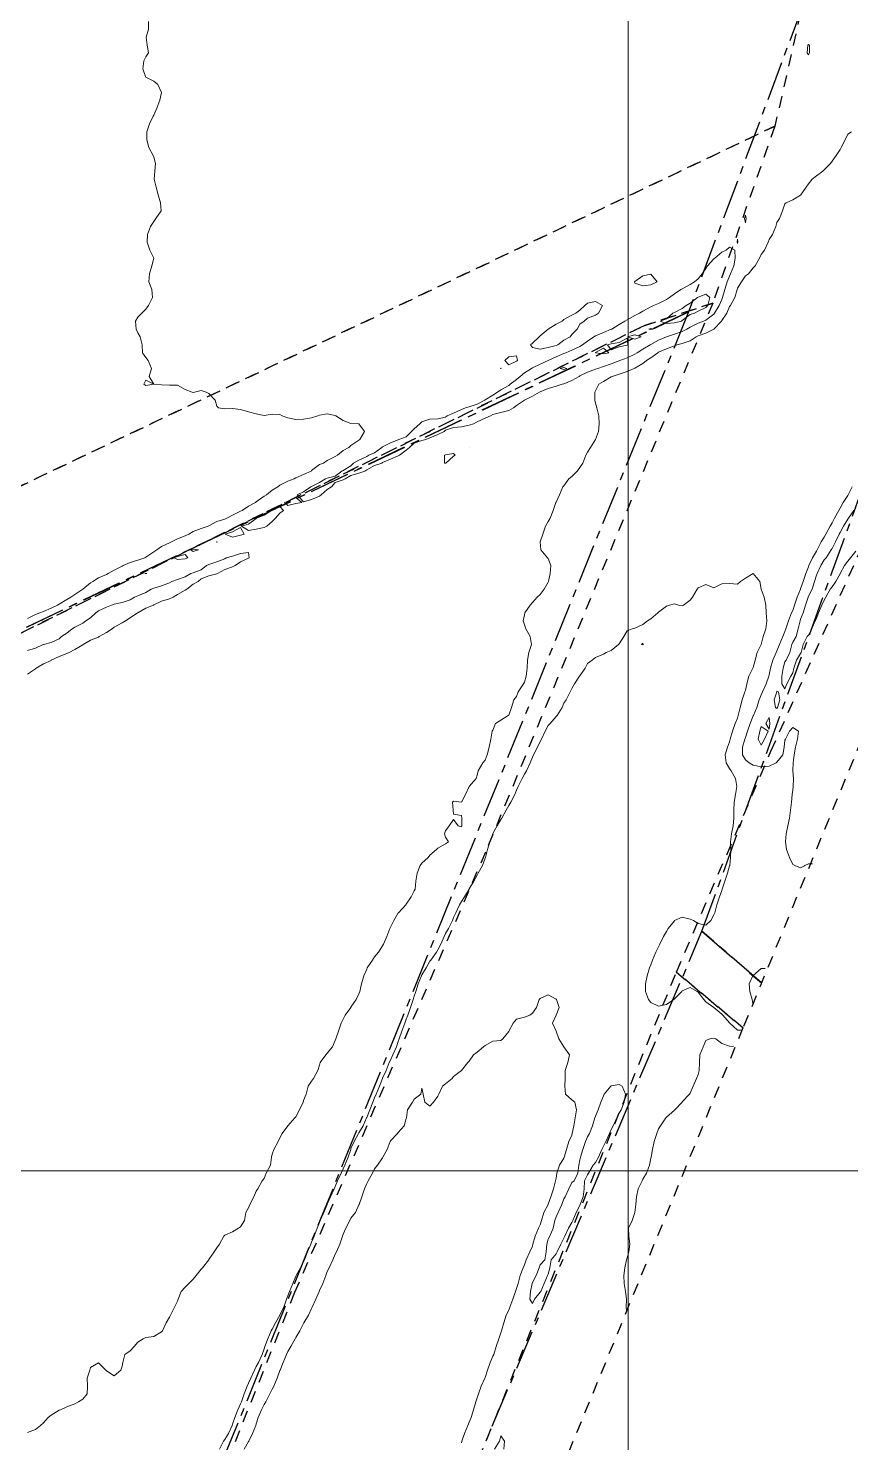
# Model space of a CAD drawing. Header units: centimetres. Extents: x 0 to 642158, y -847 to 649707.
# Drawn here: x 617728.8 to 617780.9, y 620770.2 to 620859.8 of the extents above; entities that cross this region are included whole.
import ezdxf

# ---------------------------------------------------------------- set-up
doc = ezdxf.new("R2010")
doc.units = ezdxf.units.CM
doc.header["$MEASUREMENT"] = 0
doc.linetypes.add('CENTERX2', pattern=[4, 2.5, -0.5, 0.5, -0.5])
doc.linetypes.add('JIS_02_0.7', pattern=[1.35, 0.75, -0.6])
for name, color, linetype, lineweight in [('MEV_grille', 254, 'Continuous', 9), ('WAL_parcellaire agricole', 7, 'JIS_02_0.7', 25), ('WAL_topographie 0.5', 253, 'Continuous', 20)]:
    doc.layers.add(name, color=color, linetype=linetype, lineweight=lineweight)
doc.layers.add('SPW_parcellaire cadastral', color=7, linetype='CENTERX2', lineweight=25, true_color=0xff0542)

# ---------------------------------------------------------------- blocks, each defined once
blk = doc.blocks.new('*U114')
at = {"layer": 'MEV_grille', "transparency": 33554687}
blk.add_lwpolyline([(-1338.461, 0), (1338.461, 0)], dxfattribs=at)
blk = doc.blocks.new('*U115')
at = {"layer": 'MEV_grille', "color": 0, "linetype": 'ByBlock', "lineweight": -2, "transparency": 16777216}
blk.add_blockref('*U114', (0, -1600), dxfattribs=at)
blk = doc.blocks.new('*U112')
at = {"layer": 'MEV_grille', "transparency": 33554687}
blk.add_lwpolyline([(0, 1825.476), (0, -1825.476)], dxfattribs=at)
blk = doc.blocks.new('*U113')
at = {"layer": 'MEV_grille', "color": 0, "linetype": 'ByBlock', "lineweight": -2, "transparency": 16777216}
blk.add_blockref('*U112', (2400, 0), dxfattribs=at)

msp = doc.modelspace()

# ---------------------------------------------------------------- linework, layer by layer
at = {"layer": 'SPW_parcellaire cadastral'}
for points in [[(617779.335, 620865.112), (617770.644, 620841.831), (617609.563, 620765.114), (617530.476, 620889.801), (617510.399, 620919.604), (617480.638, 620965.028), (617603.182, 621024.128), (617779.335, 620865.112)], [(617775.269, 620799.302), (617771.498, 620802.571), (617791.9, 620858.875), (617794.062, 620856.94), (617797.648, 620853.745)], [(617770.644, 620841.831), (617690.467, 620644.166), (617609.563, 620765.114), (617770.644, 620841.831)], [(617750.084, 620738.036), (617745.722, 620741.731), (617771.498, 620802.571), (617775.269, 620799.302)]]:
    msp.add_lwpolyline(points, dxfattribs=at)
at = {"layer": 'WAL_parcellaire agricole'}
for points in [[(617606.254, 620772.588), (617583.209, 620807.127), (617562.997, 620838.083), (617550.328, 620858.664), (617703.526, 620935.515), (617753.864, 620890.105), (617779.241, 620867.358), (617776.118, 620853.607), (617606.254, 620772.588)], [(617776.118, 620853.607), (617772.177, 620842.379), (617767.87, 620840.982), (617613.163, 620764.688), (617606.254, 620772.588), (617776.118, 620853.607)], [(617774.098, 620796.452), (617769.874, 620799.982), (617775.873, 620813.983), (617784.37, 620833.084), (617790.368, 620849.151), (617794.438, 620845.932), (617774.098, 620796.452)], [(617772.177, 620842.379), (617757.774, 620807.581), (617745.677, 620779.68), (617692.31, 620645.849), (617690.293, 620646.274), (617686.493, 620651.674), (617641.552, 620719.635), (617630.55, 620736.633), (617613.163, 620764.688), (617767.87, 620840.982), (617772.177, 620842.379)], [(617744.647, 620724.806), (617740.083, 620726.579), (617769.874, 620799.982), (617774.098, 620796.452), (617744.647, 620724.806)]]:
    msp.add_lwpolyline(points, dxfattribs=at)
at = {"layer": 'WAL_topographie 0.5'}
for points in [[(617736.412, 620860.25), (617736.422, 620859.75), (617736.271, 620859.25), (617736.337, 620858.75), (617736.409, 620858.25), (617736.25, 620858), (617736.12, 620857.75), (617736.06, 620857.25), (617736.217, 620856.75), (617736.25, 620856.714), (617736.75, 620856.47), (617737.012, 620856.25), (617737.25, 620855.75), (617737.25, 620855.75), (617737.25, 620855.75), (617737.144, 620855.25), (617736.95, 620854.75), (617736.75, 620854.313), (617736.713, 620854.25), (617736.472, 620853.75), (617736.306, 620853.25), (617736.306, 620852.75), (617736.432, 620852.25), (617736.708, 620851.75), (617736.75, 620851.639), (617736.853, 620851.25), (617736.826, 620850.75), (617736.772, 620850.25), (617736.9, 620849.75), (617737.023, 620849.25), (617737.178, 620848.75), (617737.226, 620848.25), (617736.887, 620847.75), (617736.75, 620847.573), (617736.538, 620847.25), (617736.344, 620846.75), (617736.333, 620846.25), (617736.5, 620845.75), (617736.75, 620845.25), (617736.75, 620845.25), (617736.75, 620845.25), (617736.625, 620844.75), (617736.471, 620844.25), (617736.435, 620843.75), (617736.632, 620843.25), (617736.678, 620842.75), (617736.41, 620842.25), (617736.25, 620842), (617735.984, 620841.75), (617735.75, 620841.5), (617735.598, 620841.25), (617735.631, 620840.75), (617735.75, 620840.5), (617735.889, 620840.25), (617736.016, 620839.75), (617736.042, 620839.25), (617736.25, 620838.938), (617736.4, 620838.75), (617736.6, 620838.25), (617736.45, 620837.75), (617736.75, 620837.25), (617736.75, 620837.25), (617737.25, 620837.205), (617737.75, 620837.196), (617738.25, 620837.181), (617738.75, 620836.909), (617739.188, 620836.75), (617739.25, 620836.724), (617739.334, 620836.75), (617739.75, 620836.863), (617740.062, 620836.75), (617740.25, 620836.656), (617740.632, 620836.25), (617740.75, 620835.85), (617740.85, 620835.75), (617741.25, 620835.683), (617741.75, 620835.722), (617742.25, 620835.639), (617742.75, 620835.5), (617743.25, 620835.369), (617743.75, 620835.275), (617744.25, 620835.35), (617744.75, 620835.337), (617744.893, 620835.25), (617745.25, 620835.118), (617745.75, 620835.021), (617746.25, 620835.042), (617746.75, 620835.125), (617747.139, 620835.25), (617747.25, 620835.291), (617747.75, 620835.379), (617748.25, 620835.266), (617748.298, 620835.25), (617748.75, 620834.953), (617749.25, 620834.765), (617749.75, 620834.75), (617749.75, 620834.75), (617750.099, 620834.25), (617749.811, 620833.75), (617749.75, 620833.711), (617749.25, 620833.376), (617749.122, 620833.25), (617748.75, 620833.058), (617748.4, 620832.75), (617748.25, 620832.667), (617747.75, 620832.414), (617747.509, 620832.25), (617747.25, 620832.154), (617746.75, 620831.776), (617746.719, 620831.75), (617746.25, 620831.529), (617745.75, 620831.31), (617745.642, 620831.25), (617745.25, 620831.1), (617744.75, 620830.856), (617744.609, 620830.75), (617744.25, 620830.527), (617743.901, 620830.25), (617743.75, 620830.147), (617743.25, 620829.792), (617743.198, 620829.75), (617742.75, 620829.515), (617742.359, 620829.25), (617742.25, 620829.196), (617741.75, 620828.946), (617741.384, 620828.75), (617741.25, 620828.7), (617740.75, 620828.542), (617740.25, 620828.274), (617740.206, 620828.25), (617739.75, 620828.113), (617739.25, 620827.911), (617738.979, 620827.75), (617738.75, 620827.651), (617738.25, 620827.447), (617737.87, 620827.25), (617737.75, 620827.204), (617737.25, 620826.97), (617736.945, 620826.75), (617736.75, 620826.632), (617736.25, 620826.282), (617736.194, 620826.25), (617735.75, 620826.096), (617735.25, 620825.953), (617734.812, 620825.75), (617734.75, 620825.722), (617734.25, 620825.463), (617733.864, 620825.25), (617733.75, 620825.197), (617733.25, 620824.968), (617732.89, 620824.75), (617732.75, 620824.669), (617732.25, 620824.254), (617732.246, 620824.25), (617731.75, 620823.922), (617731.499, 620823.75), (617731.25, 620823.614), (617730.75, 620823.311), (617730.651, 620823.25), (617730.25, 620823.052), (617729.75, 620822.85), (617729.538, 620822.75), (617729.25, 620822.649), (617728.75, 620822.404)], [(617778.25, 620858.127), (617778.314, 620858.25), (617778.308, 620858.75), (617778.25, 620858.783), (617778.214, 620858.75), (617778.173, 620858.25), (617778.25, 620858.127)], [(617728.75, 620770.8), (617729.25, 620770.988), (617729.573, 620771.25), (617729.75, 620771.417), (617730.05, 620771.75), (617730.25, 620771.898), (617730.75, 620772.217), (617730.833, 620772.25), (617731.25, 620772.435), (617731.75, 620772.619), (617731.981, 620772.75), (617732.25, 620772.917), (617732.519, 620773.25), (617732.556, 620773.75), (617732.524, 620774.25), (617732.691, 620774.75), (617732.75, 620774.926), (617733.25, 620775.229), (617733.71, 620774.75), (617733.75, 620774.702), (617734.25, 620774.402), (617734.671, 620774.75), (617734.75, 620775), (617734.793, 620775.25), (617734.925, 620775.75), (617735.25, 620775.982), (617735.5, 620776.25), (617735.75, 620776.538), (617736.073, 620776.75), (617736.25, 620776.821), (617736.75, 620776.882), (617737.25, 620777.176), (617737.299, 620777.25), (617737.545, 620777.75), (617737.75, 620778.114), (617737.809, 620778.25), (617738.065, 620778.75), (617738.25, 620779.137), (617738.295, 620779.25), (617738.487, 620779.75), (617738.75, 620780.02), (617738.974, 620780.25), (617739.25, 620780.526), (617739.439, 620780.75), (617739.75, 620781.162), (617739.838, 620781.25), (617740.236, 620781.75), (617740.25, 620781.779), (617740.57, 620782.25), (617740.75, 620782.5), (617740.923, 620782.75), (617741.182, 620783.25), (617741.25, 620783.322), (617741.75, 620783.515), (617742.131, 620783.75), (617742.25, 620783.843), (617742.494, 620784.25), (617742.591, 620784.75), (617742.75, 620785.041), (617742.836, 620785.25), (617743.083, 620785.75), (617743.25, 620786.096), (617743.341, 620786.25), (617743.625, 620786.75), (617743.75, 620786.904), (617743.879, 620787.25), (617744.142, 620787.75), (617744.202, 620788.25), (617744.25, 620788.438), (617744.354, 620788.75), (617744.625, 620789.25), (617744.75, 620789.472), (617744.882, 620789.75), (617745.25, 620790.25), (617745.25, 620790.25), (617745.692, 620790.75), (617745.75, 620790.806), (617745.99, 620791.25), (617746.212, 620791.75), (617746.25, 620791.841), (617746.4, 620792.25), (617746.537, 620792.75), (617746.75, 620793.069), (617746.885, 620793.25), (617747.148, 620793.75), (617747.25, 620794.083), (617747.302, 620794.25), (617747.659, 620794.75), (617747.75, 620794.852), (617748.086, 620795.25), (617748.25, 620795.646), (617748.295, 620795.75), (617748.462, 620796.25), (617748.636, 620796.75), (617748.75, 620797), (617748.885, 620797.25), (617749.238, 620797.75), (617749.25, 620797.767), (617749.583, 620798.25), (617749.75, 620798.6), (617749.807, 620798.75), (617749.91, 620799.25), (617750.061, 620799.75), (617750.25, 620800.175), (617750.286, 620800.25), (617750.609, 620800.75), (617750.75, 620800.96), (617750.987, 620801.25), (617751.25, 620801.65), (617751.304, 620801.75), (617751.53, 620802.25), (617751.714, 620802.75), (617751.75, 620802.833), (617751.973, 620803.25), (617752.25, 620803.734), (617752.267, 620803.75), (617752.723, 620804.25), (617752.75, 620804.298), (617753.067, 620804.75), (617753.25, 620805.143), (617753.313, 620805.25), (617753.357, 620805.75), (617753.441, 620806.25), (617753.636, 620806.75), (617753.75, 620806.898), (617754.146, 620807.25), (617754.25, 620807.397), (617754.679, 620807.75), (617754.75, 620807.841), (617755.25, 620808.113), (617755.438, 620808.25), (617755.25, 620808.55), (617755.187, 620808.75), (617755.25, 620808.95), (617755.464, 620809.25), (617755.75, 620809.65), (617756.036, 620809.25), (617756.25, 620809.192), (617756.27, 620809.25), (617756.274, 620809.75), (617756.25, 620809.917), (617755.75, 620810), (617755.727, 620810.25), (617755.687, 620810.75), (617755.75, 620810.827), (617756.25, 620810.75), (617756.5, 620811.25), (617756.75, 620811.75), (617756.75, 620811.75), (617757.192, 620812.25), (617757.25, 620812.464), (617757.319, 620812.75), (617757.611, 620813.25), (617757.75, 620813.417), (617757.875, 620813.75), (617758, 620814.25), (617758.125, 620814.75), (617758.2, 620815.25), (617758.25, 620815.321), (617758.417, 620815.75), (617758.75, 620815.957), (617759.222, 620816.25), (617759.25, 620816.278), (617759.435, 620816.75), (617759.577, 620817.25), (617759.75, 620817.446), (617759.85, 620817.75), (617760.177, 620818.25), (617760.25, 620818.367), (617760.357, 620818.75), (617760.421, 620819.25), (617760.43, 620819.75), (617760.526, 620820.25), (617760.696, 620820.75), (617760.599, 620821.25), (617760.342, 620821.75), (617760.25, 620822), (617760.174, 620822.25), (617760.25, 620822.639), (617760.278, 620822.75), (617760.609, 620823.25), (617760.75, 620823.422), (617761.05, 620823.75), (617761.25, 620823.929), (617761.486, 620824.25), (617761.75, 620824.702), (617761.765, 620824.75), (617761.872, 620825.25), (617761.914, 620825.75), (617761.75, 620826.208), (617761.715, 620826.25), (617761.293, 620826.75), (617761.25, 620827.25), (617761.25, 620827.25), (617761.25, 620827.25), (617761.405, 620827.75), (617761.576, 620828.25), (617761.75, 620828.553), (617761.882, 620828.75), (617762.066, 620829.25), (617762.235, 620829.75), (617762.25, 620829.778), (617762.457, 620830.25), (617762.689, 620830.75), (617762.75, 620830.817), (617763.067, 620831.25), (617763.25, 620831.4), (617763.593, 620831.75), (617763.75, 620831.979), (617763.936, 620832.25), (617764.132, 620832.75), (617764.25, 620832.95), (617764.438, 620833.25), (617764.75, 620833.75), (617764.75, 620833.75), (617764.938, 620834.25), (617764.983, 620834.75), (617764.955, 620835.25), (617764.837, 620835.75), (617764.75, 620836.046), (617764.706, 620836.25), (617764.701, 620836.75), (617764.75, 620836.832), (617764.961, 620837.25), (617765.25, 620837.425), (617765.75, 620837.714), (617765.812, 620837.75), (617766.25, 620837.885), (617766.75, 620838.056), (617767.199, 620838.25), (617767.25, 620838.267), (617767.75, 620838.562), (617767.983, 620838.75), (617768.25, 620838.917), (617768.703, 620839.25), (617768.75, 620839.275), (617769.25, 620839.497), (617769.75, 620839.694), (617769.902, 620839.75), (617770.25, 620839.83), (617770.75, 620840.002), (617771.126, 620840.25), (617771.25, 620840.309), (617771.75, 620840.495), (617772.25, 620840.75), (617772.25, 620840.75), (617772.73, 620841.25), (617772.75, 620841.284), (617773.076, 620841.75), (617773.25, 620842.174), (617773.311, 620842.25), (617773.585, 620842.75), (617773.726, 620843.25), (617773.75, 620843.343), (617773.995, 620843.75), (617774.25, 620844.116), (617774.442, 620844.25), (617774.75, 620844.628), (617774.87, 620844.75), (617775.148, 620845.25), (617775.25, 620845.468), (617775.462, 620845.75), (617775.701, 620846.25), (617775.75, 620846.417), (617775.958, 620846.75), (617776.17, 620847.25), (617776.25, 620847.509), (617776.412, 620847.75), (617776.605, 620848.25), (617776.75, 620848.694), (617776.841, 620848.75), (617777.25, 620848.937), (617777.75, 620849.226), (617777.765, 620849.25), (617778.1, 620849.75), (617778.25, 620849.954), (617778.491, 620850.25), (617778.75, 620850.456), (617779.15, 620850.75), (617779.25, 620850.85), (617779.635, 620851.25), (617779.75, 620851.381), (617780.007, 620851.75), (617780.25, 620852.131), (617780.319, 620852.25), (617780.567, 620852.75), (617780.75, 620853.094), (617780.978, 620853.25)], [(617774.25, 620847.479), (617774.302, 620847.75), (617774.25, 620847.967), (617774.201, 620847.75), (617774.25, 620847.479)], [(617773.75, 620846.169), (617773.766, 620846.25), (617773.75, 620846.442), (617773.719, 620846.25), (617773.75, 620846.169)], [(617747.25, 620830.164), (617747.36, 620830.25), (617747.75, 620830.58), (617748.005, 620830.75), (617748.25, 620831.027), (617748.75, 620831.197), (617748.889, 620831.25), (617749.25, 620831.464), (617749.75, 620831.608), (617750.121, 620831.75), (617750.25, 620831.83), (617750.75, 620832.097), (617751.2, 620832.25), (617751.25, 620832.279), (617751.75, 620832.498), (617752.25, 620832.705), (617752.33, 620832.75), (617752.75, 620833.081), (617752.96, 620833.25), (617753.25, 620833.508), (617753.75, 620833.675), (617754.002, 620833.75), (617754.25, 620833.848), (617754.75, 620834.061), (617755.147, 620834.25), (617755.25, 620834.339), (617755.75, 620834.504), (617756.25, 620834.558), (617756.75, 620834.651), (617757.011, 620834.75), (617757.25, 620834.859), (617757.75, 620835.099), (617758.085, 620835.25), (617758.25, 620835.335), (617758.75, 620835.469), (617759.25, 620835.592), (617759.552, 620835.75), (617759.75, 620835.897), (617760.25, 620836.244), (617760.259, 620836.25), (617760.75, 620836.498), (617761.195, 620836.75), (617761.25, 620836.779), (617761.75, 620836.983), (617762.25, 620837.129), (617762.629, 620837.25), (617762.75, 620837.284), (617763.25, 620837.489), (617763.705, 620837.75), (617763.75, 620837.778), (617764.25, 620838.006), (617764.75, 620838.196), (617764.89, 620838.25), (617765.25, 620838.371), (617765.75, 620838.541), (617766.25, 620838.737), (617766.285, 620838.75), (617766.75, 620838.916), (617767.25, 620839.163), (617767.381, 620839.25), (617767.75, 620839.465), (617768.218, 620839.75), (617768.25, 620839.771), (617768.75, 620840.033), (617769.25, 620840.247), (617769.258, 620840.25), (617769.75, 620840.426), (617770.25, 620840.595), (617770.54, 620840.75), (617770.75, 620840.869), (617771.25, 620841.124), (617771.602, 620841.25), (617771.75, 620841.305), (617772.25, 620841.695), (617772.29, 620841.75), (617772.598, 620842.25), (617772.75, 620842.616), (617772.809, 620842.75), (617772.948, 620843.25), (617773.104, 620843.75), (617773.25, 620844.107), (617773.311, 620844.25), (617773.507, 620844.75), (617773.608, 620845.25), (617773.577, 620845.75), (617773.25, 620845.944), (617773.029, 620845.75), (617772.75, 620845.612), (617772.319, 620845.25), (617772.25, 620845.203), (617771.857, 620844.75), (617771.75, 620844.595), (617771.52, 620844.25), (617771.25, 620843.927), (617771.031, 620843.75), (617770.75, 620843.576), (617770.25, 620843.306), (617770.163, 620843.25), (617769.75, 620842.985), (617769.443, 620842.75), (617769.25, 620842.623), (617768.75, 620842.374), (617768.433, 620842.25), (617768.25, 620842.166), (617767.75, 620841.881), (617767.536, 620841.75), (617767.25, 620841.602), (617766.75, 620841.335), (617766.616, 620841.25), (617766.25, 620841.04), (617765.774, 620840.75), (617765.75, 620840.738), (617765.25, 620840.538), (617764.75, 620840.316), (617764.653, 620840.25), (617764.25, 620839.975), (617763.926, 620839.75), (617763.75, 620839.643), (617763.25, 620839.418), (617762.87, 620839.25), (617762.75, 620839.199), (617762.25, 620838.981), (617761.75, 620838.755), (617761.739, 620838.75), (617761.25, 620838.518), (617760.75, 620838.283), (617760.697, 620838.25), (617760.25, 620837.966), (617759.971, 620837.75), (617759.75, 620837.541), (617759.349, 620837.25), (617759.25, 620837.171), (617758.75, 620836.885), (617758.539, 620836.75), (617758.25, 620836.553), (617757.75, 620836.262), (617757.729, 620836.25), (617757.25, 620835.982), (617756.75, 620835.828), (617756.503, 620835.75), (617756.25, 620835.639), (617755.75, 620835.414), (617755.344, 620835.25), (617755.25, 620835.166), (617754.75, 620835.05), (617754.25, 620835.026), (617753.75, 620834.86), (617753.612, 620834.75), (617753.25, 620834.414), (617753.09, 620834.25), (617752.75, 620833.925), (617752.291, 620833.75), (617752.25, 620833.731), (617751.75, 620833.539), (617751.25, 620833.283), (617751.202, 620833.25), (617750.75, 620832.899), (617750.392, 620832.75), (617750.25, 620832.664), (617749.75, 620832.43), (617749.407, 620832.25), (617749.25, 620832.082), (617748.75, 620831.789), (617748.675, 620831.75), (617748.25, 620831.414), (617747.75, 620831.3), (617747.629, 620831.25), (617747.25, 620831.028), (617746.75, 620830.773), (617746.701, 620830.75), (617746.25, 620830.426), (617745.843, 620830.25), (617746.25, 620829.801), (617746.75, 620829.94), (617747.25, 620830.164)], [(617768.655, 620843.75), (617768.25, 620843.547), (617767.75, 620843.49), (617767.25, 620843.667), (617767.213, 620843.75), (617767.25, 620843.77), (617767.75, 620844.13), (617768.25, 620844.22), (617768.655, 620843.75)], [(617762.357, 620839.75), (617762.25, 620839.707), (617761.75, 620839.571), (617761.25, 620839.476), (617760.75, 620839.574), (617760.622, 620839.75), (617760.75, 620839.853), (617761.176, 620840.25), (617761.25, 620840.321), (617761.75, 620840.75), (617761.75, 620840.75), (617762.25, 620841.061), (617762.633, 620841.25), (617762.75, 620841.348), (617763.25, 620841.635), (617763.5, 620841.75), (617763.75, 620841.938), (617764.083, 620842.25), (617764.25, 620842.389), (617764.75, 620842.491), (617765.183, 620842.25), (617764.948, 620841.75), (617764.75, 620841.629), (617764.25, 620841.43), (617764.036, 620841.25), (617763.75, 620841.056), (617763.579, 620840.75), (617763.25, 620840.399), (617763.145, 620840.25), (617762.75, 620840.036), (617762.357, 620839.75)], [(617769.75, 620841.142), (617770.19, 620841.25), (617770.25, 620841.298), (617770.75, 620841.662), (617771.024, 620841.75), (617771.25, 620841.881), (617771.75, 620842.115), (617771.871, 620842.25), (617771.988, 620842.75), (617771.75, 620842.961), (617771.25, 620842.772), (617771.212, 620842.75), (617770.75, 620842.398), (617770.502, 620842.25), (617770.25, 620842.057), (617769.75, 620841.806), (617769.648, 620841.75), (617769.25, 620841.403), (617768.858, 620841.25), (617769.25, 620841.11), (617769.75, 620841.142)], [(617768.25, 620840.726), (617768.404, 620840.75), (617768.25, 620840.783), (617768.137, 620840.75), (617768.25, 620840.726)], [(617766.75, 620839.727), (617766.806, 620839.75), (617766.75, 620840.163), (617766.25, 620839.903), (617765.75, 620839.805), (617765.5, 620839.75), (617765.75, 620839.433), (617766.25, 620839.615), (617766.75, 620839.727)], [(617767.25, 620840.104), (617767.653, 620840.25), (617767.25, 620840.39), (617766.78, 620840.25), (617767.25, 620840.104)], [(617759.8, 620838.75), (617759.75, 620838.716), (617759.25, 620838.472), (617759.012, 620838.75), (617759.25, 620838.977), (617759.75, 620839.042), (617759.8, 620838.75)], [(617765.25, 620839.177), (617765.603, 620839.25), (617765.25, 620839.539), (617764.75, 620839.254), (617764.744, 620839.25), (617764.75, 620839.245), (617765.25, 620839.177)], [(617758.77, 620838.25), (617758.75, 620838.245), (617758.735, 620838.25), (617758.75, 620838.265), (617758.77, 620838.25)], [(617762.75, 620838.177), (617762.935, 620838.25), (617762.75, 620838.314), (617762.507, 620838.25), (617762.75, 620838.177)], [(617736.25, 620837.173), (617736.75, 620837.25), (617736.25, 620837.5), (617736.125, 620837.25), (617736.25, 620837.173)], [(617755.265, 620832.25), (617755.25, 620832.242), (617755.183, 620832.25), (617755.185, 620832.75), (617755.25, 620832.778), (617755.75, 620832.854), (617755.848, 620832.75), (617755.75, 620832.682), (617755.265, 620832.25)], [(617756.75, 620833.25), (617756.75, 620833.25), (617756.75, 620833.25), (617756.75, 620833.25), (617756.75, 620833.25)], [(617745.75, 620829.683), (617746.142, 620829.75), (617745.75, 620830.073), (617745.25, 620829.847), (617745.034, 620829.75), (617745.25, 620829.558), (617745.75, 620829.683)], [(617781.028, 620830.75), (617780.773, 620830.25), (617780.75, 620830.205), (617780.448, 620829.75), (617780.25, 620829.391), (617780.164, 620829.25), (617779.898, 620828.75), (617779.75, 620828.462), (617779.629, 620828.25), (617779.346, 620827.75), (617779.25, 620827.56), (617779.063, 620827.25), (617778.799, 620826.75), (617778.75, 620826.666), (617778.501, 620826.25), (617778.277, 620825.75), (617778.25, 620825.672), (617778.085, 620825.25), (617777.916, 620824.75), (617777.75, 620824.277), (617777.738, 620824.25), (617777.524, 620823.75), (617777.356, 620823.25), (617777.25, 620822.918), (617777.179, 620822.75), (617776.979, 620822.25), (617776.815, 620821.75), (617776.75, 620821.576), (617776.615, 620821.25), (617776.417, 620820.75), (617776.25, 620820.353), (617776.201, 620820.25), (617775.99, 620819.75), (617775.844, 620819.25), (617775.75, 620818.828), (617775.728, 620818.75), (617775.562, 620818.25), (617775.333, 620817.75), (617775.25, 620817.557), (617775.119, 620817.25), (617774.967, 620816.75), (617774.761, 620816.25), (617774.75, 620816.225), (617774.556, 620815.75), (617774.392, 620815.25), (617774.25, 620814.86), (617774.204, 620814.75), (617774.064, 620814.25), (617774.074, 620813.75), (617774.25, 620813.445), (617774.485, 620813.25), (617774.75, 620813.094), (617775.25, 620812.995), (617775.75, 620813.044), (617776.21, 620813.25), (617776.25, 620813.294), (617776.613, 620813.75), (617776.715, 620814.25), (617776.75, 620814.679), (617776.782, 620814.75), (617777.039, 620815.25), (617777.25, 620815.487), (617777.615, 620815.25), (617777.559, 620814.75), (617777.417, 620814.25), (617777.347, 620813.75), (617777.278, 620813.25), (617777.255, 620812.75), (617777.298, 620812.25), (617777.285, 620811.75), (617777.25, 620811.517), (617777.219, 620811.25), (617777.172, 620810.75), (617777.119, 620810.25), (617777.039, 620809.75), (617776.933, 620809.25), (617776.84, 620808.75), (617776.796, 620808.25), (617776.86, 620807.75), (617777.037, 620807.25), (617777.25, 620806.815), (617777.375, 620806.75), (617777.75, 620806.6), (617778, 620806.732), (617778.015, 620806.75), (617778.25, 620806.843), (617778.5, 620806.843)], [(617743.75, 620828.169), (617743.909, 620828.25), (617744.25, 620828.54), (617744.468, 620828.75), (617744.75, 620829.07), (617744.967, 620829.25), (617744.75, 620829.491), (617744.25, 620829.278), (617744.203, 620829.25), (617743.75, 620828.949), (617743.255, 620828.75), (617743.25, 620828.745), (617742.75, 620828.383), (617742.317, 620828.25), (617742.75, 620827.983), (617743.25, 620828.072), (617743.75, 620828.169)], [(617781.131, 620829.25), (617780.793, 620828.75), (617780.75, 620828.691), (617780.479, 620828.25), (617780.25, 620827.856), (617780.189, 620827.75), (617779.966, 620827.25), (617779.75, 620826.848), (617779.694, 620826.75), (617779.362, 620826.25), (617779.25, 620826.11), (617779.038, 620825.75), (617778.792, 620825.25), (617778.75, 620825.146), (617778.634, 620824.75), (617778.48, 620824.25), (617778.25, 620823.815), (617778.224, 620823.75), (617778.057, 620823.25), (617777.906, 620822.75), (617777.75, 620822.365), (617777.718, 620822.25), (617777.603, 620821.75), (617777.47, 620821.25), (617777.25, 620820.896), (617777.202, 620820.75), (617777.064, 620820.25), (617776.825, 620819.75), (617776.75, 620819.658), (617776.636, 620819.25), (617776.559, 620818.75), (617776.564, 620818.25), (617776.75, 620817.932)], [(617742.25, 620827.674), (617742.485, 620827.75), (617742.25, 620828.167), (617741.75, 620827.894), (617741.285, 620827.75), (617741.75, 620827.559), (617742.25, 620827.674)], [(617740.75, 620827.248), (617740.771, 620827.25), (617740.75, 620827.253), (617740.728, 620827.25), (617740.75, 620827.248)], [(617728.75, 620820.364), (617729.25, 620820.53), (617729.733, 620820.75), (617729.75, 620820.755), (617730.25, 620820.88), (617730.75, 620821.117), (617730.909, 620821.25), (617731.25, 620821.472), (617731.575, 620821.75), (617731.75, 620821.856), (617732.25, 620822.102), (617732.436, 620822.25), (617732.75, 620822.439), (617733.074, 620822.75), (617733.25, 620822.882), (617733.75, 620823.123), (617734.069, 620823.25), (617734.25, 620823.301), (617734.75, 620823.419), (617735.25, 620823.577), (617735.533, 620823.75), (617735.75, 620823.838), (617736.25, 620824.046), (617736.579, 620824.25), (617736.75, 620824.316), (617737.25, 620824.468), (617737.75, 620824.656), (617737.891, 620824.75), (617738.25, 620824.874), (617738.75, 620825.045), (617739.104, 620825.25), (617739.25, 620825.297), (617739.75, 620825.483), (617740.082, 620825.75), (617740.25, 620825.821), (617740.75, 620825.987), (617741.25, 620826.186), (617741.331, 620826.25), (617741.75, 620826.357), (617742.25, 620826.513), (617742.75, 620826.583), (617742.787, 620826.25), (617742.75, 620826.227), (617742.25, 620825.985), (617741.917, 620825.75), (617741.75, 620825.679), (617741.25, 620825.51), (617740.8, 620825.25), (617740.75, 620825.228), (617740.25, 620825.099), (617739.75, 620824.918), (617739.555, 620824.75), (617739.25, 620824.581), (617738.841, 620824.25), (617738.75, 620824.195), (617738.25, 620823.921), (617737.974, 620823.75), (617737.75, 620823.654), (617737.25, 620823.494), (617736.75, 620823.26), (617736.733, 620823.25), (617736.25, 620823.064), (617735.75, 620822.77), (617735.726, 620822.75), (617735.25, 620822.447), (617734.955, 620822.25), (617734.75, 620822.133), (617734.25, 620821.85), (617734.119, 620821.75), (617733.75, 620821.503), (617733.295, 620821.25), (617733.25, 620821.222), (617732.75, 620821.018), (617732.285, 620820.75), (617732.25, 620820.729), (617731.75, 620820.432), (617731.384, 620820.25), (617731.25, 620820.184), (617730.75, 620819.995), (617730.255, 620819.75), (617730.25, 620819.747), (617729.75, 620819.525), (617729.306, 620819.25), (617729.25, 620819.212), (617728.75, 620818.88)], [(617738.75, 620826.181), (617738.916, 620826.25), (617738.75, 620826.455), (617738.25, 620826.327), (617738.047, 620826.25), (617738.25, 620826.135), (617738.75, 620826.181)], [(617739.25, 620826.641), (617739.588, 620826.75), (617739.25, 620826.795), (617739.109, 620826.75), (617739.25, 620826.641)], [(617776.75, 620817.932), (617776.869, 620818.25), (617777.126, 620818.75), (617777.25, 620818.956), (617777.329, 620819.25), (617777.496, 620819.75), (617777.75, 620820.186), (617777.775, 620820.25), (617777.903, 620820.75), (617778.16, 620821.25), (617778.25, 620821.34), (617778.452, 620821.75), (617778.667, 620822.25), (617778.75, 620822.404), (617778.878, 620822.75), (617779.085, 620823.25), (617779.25, 620823.559), (617779.35, 620823.75), (617779.632, 620824.25), (617779.75, 620824.414), (617779.974, 620824.75), (617780.25, 620825.235), (617780.259, 620825.25), (617780.542, 620825.75), (617780.75, 620826.033), (617780.907, 620826.25), (617781.25, 620826.673)], [(617736.25, 620825.233), (617736.3, 620825.25), (617736.25, 620825.263), (617736.187, 620825.25), (617736.25, 620825.233)], [(617740.916, 620769.75), (617741.177, 620770.25), (617741.25, 620770.357), (617741.486, 620770.75), (617741.719, 620771.25), (617741.75, 620771.335), (617741.883, 620771.75), (617742.085, 620772.25), (617742.25, 620772.61), (617742.308, 620772.75), (617742.485, 620773.25), (617742.674, 620773.75), (617742.75, 620773.928), (617742.898, 620774.25), (617743.126, 620774.75), (617743.25, 620774.99), (617743.383, 620775.25), (617743.619, 620775.75), (617743.75, 620776.115), (617743.8, 620776.25), (617743.989, 620776.75), (617744.193, 620777.25), (617744.25, 620777.358), (617744.472, 620777.75), (617744.74, 620778.25), (617744.75, 620778.271), (617744.984, 620778.75), (617745.17, 620779.25), (617745.25, 620779.476), (617745.358, 620779.75), (617745.563, 620780.25), (617745.75, 620780.715), (617745.767, 620780.75), (617746.06, 620781.25), (617746.25, 620781.627), (617746.31, 620781.75), (617746.504, 620782.25), (617746.695, 620782.75), (617746.75, 620782.876), (617746.912, 620783.25), (617747.113, 620783.75), (617747.25, 620784.107), (617747.306, 620784.25), (617747.527, 620784.75), (617747.735, 620785.25), (617747.75, 620785.285), (617747.959, 620785.75), (617748.189, 620786.25), (617748.25, 620786.397), (617748.403, 620786.75), (617748.62, 620787.25), (617748.75, 620787.525), (617748.864, 620787.75), (617749.07, 620788.25), (617749.233, 620788.75), (617749.25, 620788.797), (617749.445, 620789.25), (617749.722, 620789.75), (617749.75, 620789.8), (617750.015, 620790.25), (617750.242, 620790.75), (617750.25, 620790.77), (617750.437, 620791.25), (617750.626, 620791.75), (617750.75, 620792.024), (617750.855, 620792.25), (617751.063, 620792.75), (617751.242, 620793.25), (617751.25, 620793.269), (617751.47, 620793.75), (617751.677, 620794.25), (617751.75, 620794.408), (617751.909, 620794.75), (617752.128, 620795.25), (617752.25, 620795.582), (617752.309, 620795.75), (617752.477, 620796.25), (617752.656, 620796.75), (617752.75, 620796.996), (617752.853, 620797.25), (617753.025, 620797.75), (617753.19, 620798.25), (617753.25, 620798.452), (617753.352, 620798.75), (617753.502, 620799.25), (617753.712, 620799.75), (617753.75, 620799.823), (617754.008, 620800.25), (617754.25, 620800.676), (617754.307, 620800.75), (617754.671, 620801.25), (617754.75, 620801.398), (617754.95, 620801.75), (617755.167, 620802.25), (617755.25, 620802.431), (617755.424, 620802.75), (617755.676, 620803.25), (617755.75, 620803.444), (617755.893, 620803.75), (617756.126, 620804.25), (617756.25, 620804.47), (617756.438, 620804.75), (617756.739, 620805.25), (617756.75, 620805.274), (617757.031, 620805.75), (617757.25, 620806.125), (617757.316, 620806.25), (617757.579, 620806.75), (617757.75, 620807.199), (617757.77, 620807.25), (617757.91, 620807.75), (617758.056, 620808.25), (617758.24, 620808.75), (617758.25, 620808.773), (617758.519, 620809.25), (617758.75, 620809.653), (617758.818, 620809.75), (617759.087, 620810.25), (617759.25, 620810.554), (617759.376, 620810.75), (617759.645, 620811.25), (617759.75, 620811.526), (617759.856, 620811.75), (617760.107, 620812.25), (617760.25, 620812.527), (617760.37, 620812.75), (617760.604, 620813.25), (617760.75, 620813.621), (617760.817, 620813.75), (617761.077, 620814.25), (617761.25, 620814.604), (617761.336, 620814.75), (617761.549, 620815.25), (617761.75, 620815.62), (617761.866, 620815.75), (617762.25, 620816.187), (617762.321, 620816.25), (617762.637, 620816.75), (617762.75, 620817.032), (617762.897, 620817.25), (617763.146, 620817.75), (617763.25, 620817.971), (617763.423, 620818.25), (617763.742, 620818.75), (617763.75, 620818.764), (617764.104, 620819.25), (617764.25, 620819.542), (617764.544, 620819.75), (617764.75, 620819.925), (617765.25, 620820.132), (617765.432, 620820.25), (617765.75, 620820.363), (617766.212, 620820.75), (617766.25, 620820.803), (617766.554, 620821.25), (617766.75, 620821.617), (617767.083, 620821.75), (617767.25, 620821.796), (617767.75, 620822.015), (617768.036, 620822.25), (617768.25, 620822.386), (617768.694, 620822.75), (617768.75, 620822.8), (617769.25, 620823.183), (617769.45, 620823.25), (617769.75, 620823.329), (617770, 620823.25), (617770.25, 620823.208), (617770.329, 620823.25), (617770.75, 620823.558), (617770.897, 620823.75), (617771.184, 620824.25), (617771.25, 620824.354), (617771.75, 620824.556), (617772.25, 620824.341), (617772.75, 620824.6), (617773.25, 620824.614), (617773.75, 620824.571), (617773.942, 620824.75), (617774.25, 620824.96), (617774.75, 620825.25), (617774.75, 620825.25), (617774.75, 620825.25), (617775.175, 620824.75), (617775.25, 620824.25), (617775.25, 620824.25), (617775.433, 620823.75), (617775.547, 620823.25), (617775.567, 620822.75), (617775.607, 620822.25), (617775.54, 620821.75), (617775.381, 620821.25), (617775.25, 620820.762), (617775.243, 620820.75), (617775.002, 620820.25), (617774.863, 620819.75), (617774.75, 620819.304), (617774.723, 620819.25), (617774.478, 620818.75), (617774.335, 620818.25), (617774.25, 620817.845), (617774.215, 620817.75), (617774.055, 620817.25), (617773.92, 620816.75), (617773.791, 620816.25), (617773.75, 620816.086), (617773.608, 620815.75), (617773.432, 620815.25), (617773.291, 620814.75), (617773.25, 620814.589), (617773.112, 620814.25), (617772.969, 620813.75), (617773.023, 620813.25), (617773.25, 620812.902), (617773.345, 620812.75), (617773.616, 620812.25), (617773.698, 620811.75), (617773.617, 620811.25), (617773.53, 620810.75), (617773.52, 620810.25), (617773.517, 620809.75), (617773.469, 620809.25), (617773.374, 620808.75), (617773.313, 620808.25), (617773.319, 620807.75), (617773.309, 620807.25), (617773.255, 620806.75), (617773.25, 620806.726), (617773.12, 620806.25), (617772.94, 620805.75), (617772.785, 620805.25), (617772.75, 620805.15), (617772.602, 620804.75), (617772.439, 620804.25), (617772.31, 620803.75), (617772.25, 620803.625), (617772.054, 620803.25), (617771.75, 620802.955), (617771.25, 620803.057), (617770.956, 620803.25), (617770.75, 620803.35), (617770.25, 620803.459), (617769.761, 620803.25), (617769.75, 620803.245), (617769.355, 620802.75), (617769.25, 620802.57), (617769.057, 620802.25), (617768.821, 620801.75), (617768.75, 620801.596), (617768.574, 620801.25), (617768.362, 620800.75), (617768.25, 620800.457), (617768.165, 620800.25), (617768.02, 620799.75), (617767.922, 620799.25), (617767.916, 620798.75), (617768.113, 620798.25), (617768.25, 620798.065), (617768.75, 620797.83), (617769.25, 620797.93), (617769.715, 620798.25), (617769.75, 620798.289), (617770.211, 620798.75), (617770.25, 620798.797), (617770.75, 620799.015), (617771.199, 620798.75), (617771.25, 620798.706), (617771.615, 620798.25), (617771.75, 620798.108), (617772.25, 620797.753), (617772.254, 620797.75), (617772.75, 620797.316), (617772.817, 620797.25), (617773.25, 620796.769), (617773.273, 620796.75), (617773.75, 620796.316), (617774, 620796.316)], [(617767.75, 620820.726), (617767.773, 620820.75), (617767.75, 620820.833), (617767.667, 620820.75), (617767.75, 620820.726)], [(617776.25, 620816.7), (617776.275, 620816.75), (617776.426, 620817.25), (617776.35, 620817.75), (617776.25, 620817.789), (617776.238, 620817.75), (617776.083, 620817.25), (617776.165, 620816.75), (617776.25, 620816.7)], [(617775.25, 620814.365), (617775.46, 620814.75), (617775.684, 620815.25), (617775.25, 620815.549), (617775.159, 620815.25), (617775.055, 620814.75), (617775.25, 620814.365)], [(617775.75, 620815.378), (617775.804, 620815.75), (617775.75, 620816.13), (617775.551, 620815.75), (617775.75, 620815.378)], [(617775.5, 620800.224), (617775.25, 620800.224), (617774.75, 620799.772), (617774.729, 620799.75), (617774.488, 620799.25), (617774.536, 620798.75), (617774.67, 620798.25), (617774.716, 620798)], [(617742.472, 620769.75), (617742.75, 620770.224), (617742.765, 620770.25), (617743.015, 620770.75), (617743.216, 620771.25), (617743.25, 620771.36), (617743.371, 620771.75), (617743.57, 620772.25), (617743.75, 620772.582), (617743.846, 620772.75), (617744.109, 620773.25), (617744.25, 620773.545), (617744.357, 620773.75), (617744.564, 620774.25), (617744.75, 620774.73), (617744.759, 620774.75), (617744.951, 620775.25), (617745.154, 620775.75), (617745.25, 620775.929), (617745.438, 620776.25), (617745.717, 620776.75), (617745.75, 620776.816), (617746.005, 620777.25), (617746.25, 620777.723), (617746.268, 620777.75), (617746.557, 620778.25), (617746.75, 620778.671), (617746.795, 620778.75), (617747.025, 620779.25), (617747.228, 620779.75), (617747.25, 620779.805), (617747.46, 620780.25), (617747.655, 620780.75), (617747.75, 620781.003), (617747.862, 620781.25), (617748.1, 620781.75), (617748.25, 620782.107), (617748.328, 620782.25), (617748.541, 620782.75), (617748.711, 620783.25), (617748.75, 620783.371), (617748.919, 620783.75), (617749.177, 620784.25), (617749.25, 620784.38), (617749.529, 620784.75), (617749.75, 620785.229), (617749.761, 620785.25), (617749.944, 620785.75), (617750.098, 620786.25), (617750.25, 620786.595), (617750.333, 620786.75), (617750.62, 620787.25), (617750.75, 620787.508), (617750.936, 620787.75), (617751.25, 620788.224), (617751.272, 620788.25), (617751.542, 620788.75), (617751.734, 620789.25), (617751.75, 620789.282), (617752.19, 620789.75), (617752.25, 620789.818), (617752.63, 620790.25), (617752.75, 620790.712), (617752.766, 620790.75), (617752.824, 620791.25), (617753.144, 620791.75), (617753.25, 620791.922), (617753.682, 620792.25), (617753.75, 620792.625), (617753.825, 620792.25), (617753.94, 620791.75), (617754.25, 620791.479), (617754.491, 620791.75), (617754.75, 620792.118), (617754.814, 620792.25), (617755.046, 620792.75), (617755.25, 620792.895), (617755.657, 620793.25), (617755.75, 620793.359), (617756.25, 620793.75), (617756.25, 620793.75), (617756.667, 620794.25), (617756.75, 620794.341), (617757.015, 620794.75), (617757.25, 620794.92), (617757.658, 620795.25), (617757.75, 620795.338), (617758.25, 620795.612), (617758.75, 620795.641), (617758.881, 620795.75), (617759.25, 620796.217), (617759.266, 620796.25), (617759.526, 620796.75), (617759.75, 620797.01), (617760.25, 620797.13), (617760.583, 620797.25), (617760.75, 620797.386), (617761.017, 620797.75), (617761.187, 620798.25), (617761.25, 620798.313), (617761.75, 620798.55), (617762.25, 620798.271), (617762.279, 620798.25), (617762.455, 620797.75), (617762.25, 620797.25), (617762.25, 620797.25), (617762.031, 620796.75), (617762.25, 620796.25), (617762.25, 620796.25), (617762.417, 620795.75), (617762.75, 620795.25), (617762.75, 620795.25), (617763.091, 620794.75), (617762.992, 620794.25), (617762.836, 620793.75), (617762.817, 620793.25), (617762.813, 620792.75), (617762.845, 620792.25), (617763.25, 620791.896), (617763.444, 620791.75), (617763.542, 620791.25), (617763.457, 620790.75), (617763.371, 620790.25), (617763.279, 620789.75), (617763.25, 620789.645), (617763.061, 620789.25), (617762.906, 620788.75), (617762.769, 620788.25), (617762.75, 620788.191), (617762.468, 620787.75), (617762.301, 620787.25), (617762.25, 620786.934), (617762.208, 620786.75), (617762.093, 620786.25), (617761.922, 620785.75), (617761.75, 620785.269), (617761.739, 620785.25), (617761.478, 620784.75), (617761.33, 620784.25), (617761.25, 620783.969), (617761.144, 620783.75), (617760.926, 620783.25), (617760.785, 620782.75), (617760.75, 620782.624), (617760.582, 620782.25), (617760.364, 620781.75), (617760.25, 620781.439), (617760.159, 620781.25), (617759.983, 620780.75), (617759.837, 620780.25), (617759.75, 620779.932), (617759.681, 620779.75), (617759.509, 620779.25), (617759.32, 620778.75), (617759.25, 620778.558), (617759.097, 620778.25), (617758.93, 620777.75), (617758.788, 620777.25), (617758.75, 620777.113), (617758.621, 620776.75), (617758.458, 620776.25), (617758.296, 620775.75), (617758.25, 620775.636), (617758.079, 620775.25), (617757.899, 620774.75), (617757.75, 620774.296), (617757.731, 620774.25), (617757.508, 620773.75), (617757.328, 620773.25), (617757.25, 620773), (617757.163, 620772.75), (617757.019, 620772.25), (617756.875, 620771.75), (617756.75, 620771.45), (617756.651, 620771.25), (617756.441, 620770.75), (617756.281, 620770.25), (617756.25, 620770.144)], [(617773.5, 620795.277), (617773.25, 620795.288), (617772.75, 620795.469), (617772.375, 620795.75), (617772.25, 620795.802), (617772, 620795.75), (617771.75, 620795.643), (617771.578, 620795.25), (617771.356, 620794.75), (617771.343, 620794.25), (617771.328, 620793.75), (617771.25, 620793.487), (617771.15, 620793.25), (617770.933, 620792.75), (617770.75, 620792.309), (617770.708, 620792.25), (617770.25, 620791.772), (617770.234, 620791.75), (617769.77, 620791.25), (617769.75, 620791.234), (617769.25, 620790.791), (617769.217, 620790.75), (617768.869, 620790.25), (617768.75, 620790.042), (617768.639, 620789.75), (617768.474, 620789.25), (617768.356, 620788.75), (617768.274, 620788.25), (617768.25, 620788.188), (617768.169, 620787.75), (617767.983, 620787.25), (617767.75, 620786.865), (617767.698, 620786.75), (617767.448, 620786.25), (617767.344, 620785.75), (617767.303, 620785.25), (617767.25, 620784.75), (617767.25, 620784.75), (617767.077, 620784.25), (617766.841, 620783.75), (617766.854, 620783.25), (617766.922, 620782.75), (617766.872, 620782.25), (617766.75, 620781.865), (617766.721, 620781.75), (617766.604, 620781.25), (617766.543, 620780.75), (617766.556, 620780.25), (617766.646, 620779.75), (617766.706, 620779.25), (617766.7, 620778.75), (617766.712, 620778.5)], [(617760.75, 620778.972), (617760.888, 620779.25), (617761.25, 620779.689), (617761.282, 620779.75), (617761.49, 620780.25), (617761.703, 620780.75), (617761.75, 620780.846), (617761.855, 620781.25), (617761.949, 620781.75), (617762.25, 620782.126), (617762.31, 620782.25), (617762.562, 620782.75), (617762.75, 620783.12), (617762.81, 620783.25), (617763.036, 620783.75), (617763.25, 620784.116), (617763.316, 620784.25), (617763.515, 620784.75), (617763.75, 620785.2), (617763.776, 620785.25), (617763.97, 620785.75), (617764.027, 620786.25), (617764.045, 620786.75), (617764.25, 620787.128), (617764.295, 620787.25), (617764.598, 620787.75), (617764.75, 620787.915), (617764.941, 620788.25), (617765.141, 620788.75), (617765.25, 620788.96), (617765.4, 620789.25), (617765.633, 620789.75), (617765.75, 620790.002), (617765.872, 620790.25), (617766.096, 620790.75), (617766.25, 620791.051), (617766.366, 620791.25), (617766.572, 620791.75), (617766.651, 620792.25), (617766.444, 620792.75), (617766.25, 620792.872), (617765.75, 620792.774), (617765.723, 620792.75), (617765.302, 620792.25), (617765.25, 620792.154), (617765.088, 620791.75), (617764.914, 620791.25), (617764.75, 620790.863), (617764.706, 620790.75), (617764.553, 620790.25), (617764.361, 620789.75), (617764.25, 620789.545), (617764.123, 620789.25), (617763.944, 620788.75), (617763.791, 620788.25), (617763.75, 620788.097), (617763.687, 620787.75), (617763.622, 620787.25), (617763.393, 620786.75), (617763.25, 620786.646), (617763.055, 620786.25), (617762.828, 620785.75), (617762.75, 620785.611), (617762.61, 620785.25), (617762.379, 620784.75), (617762.25, 620784.482), (617762.176, 620784.25), (617762.066, 620783.75), (617761.856, 620783.25), (617761.75, 620783.056), (617761.66, 620782.75), (617761.616, 620782.25), (617761.534, 620781.75), (617761.25, 620781.425), (617761.177, 620781.25), (617760.994, 620780.75), (617760.75, 620780.312), (617760.731, 620780.25), (617760.629, 620779.75), (617760.59, 620779.25), (617760.75, 620778.972)], [(617758.355, 620769.75), (617758.659, 620770.25), (617758.75, 620770.583), (617758.977, 620770.25), (617758.933, 620769.75)]]:
    msp.add_lwpolyline(points, dxfattribs=at)

# ---------------------------------------------------------------- block references
at = {"layer": 'MEV_grille', "transparency": 33554687}
for name, p in [('*U113', (615366.814, 620593.644)), ('*U115', (616669.481, 622387.381))]:
    msp.add_blockref(name, p, dxfattribs=at)

doc.saveas('drawing.dxf')
